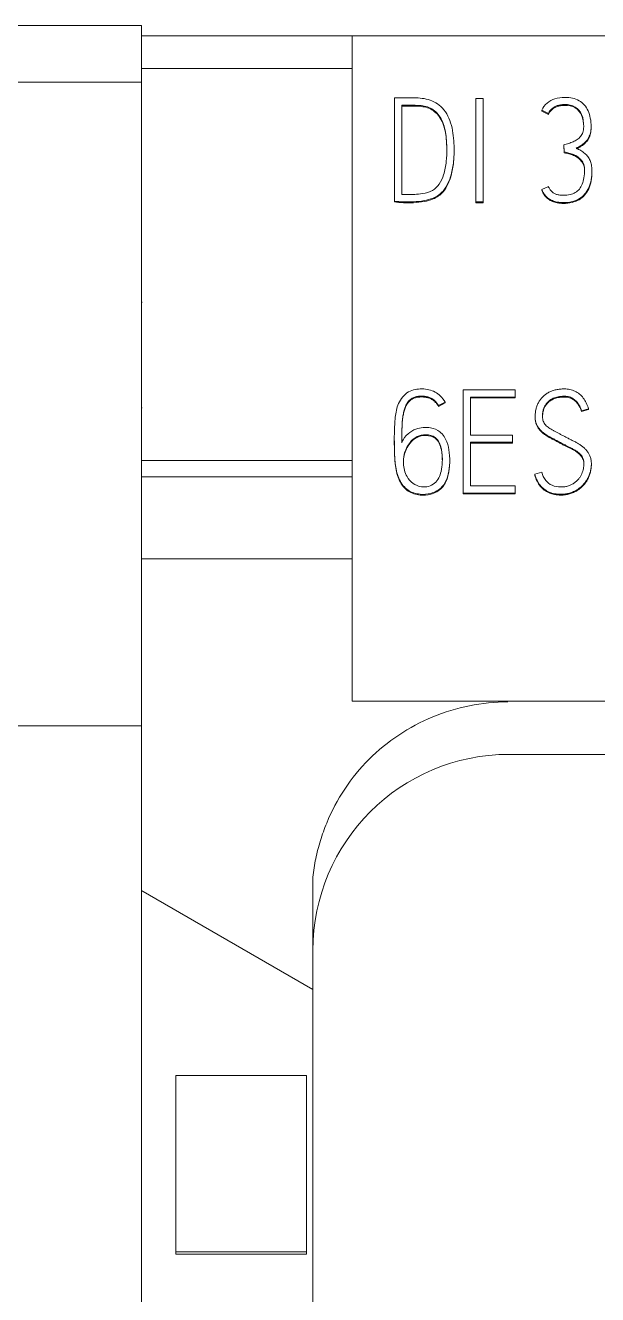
# Model space of a CAD drawing. Header units: millimetres. Extents: x 41350 to 54029, y 25852 to 34717.
# Drawn here: x 46912.42 to 46921.18, y 33548.63 to 33568.06 of the extents above; entities that cross this region are included whole.
import ezdxf

# ---------------------------------------------------------------- set-up
doc = ezdxf.new("R2010")
doc.units = ezdxf.units.MM
doc.set_wipeout_variables(frame=1)
doc.layers.add('! NO PLOT !', color=7, linetype='Continuous', true_color=0xff75dd, plot=False)
doc.layers.add('004-PI-DIN Šina', color=3, linetype='Continuous')
doc.layers.add('SI-ORMAR-Oprema', color=30, linetype='Continuous', lineweight=5)

# ---------------------------------------------------------------- blocks, each defined once
blk = doc.blocks.new('*U554')
at = {"layer": '004-PI-DIN Šina'}
for p, q in [((45.323, 69.85), (-241.3, 69.85)), ((45.323, 69.35), (-241.3, 69.35)), ((45.323, 57.85), (-241.3, 57.85)), ((45.323, 57.789), (-241.3, 57.789)), ((45.323, 52.625), (-241.3, 52.625))]:
    blk.add_line(p, q, dxfattribs=at)
blk = doc.blocks.new('6ES7521-1BL00-0AB0')
blk.add_wipeout([(-17.4, 69.029), (17.4, 69.029), (17.4, -77.971), (-17.4, -77.971)]).dxf.layer = 'SI-ORMAR-Oprema'
blk.add_wipeout([(-17.4, 69.029), (17.4, 69.029), (17.4, -77.971), (-17.4, -77.971)]).dxf.layer = 'SI-ORMAR-Oprema'
at = {"layer": 'SI-ORMAR-Oprema'}
for p, q in [((-17.4, 69.029), (-17.4, 68.529)), ((-12.4, 69.029), (-17.4, 69.029)), ((-12.4, 58.845), (-12.4, 69.029)), ((12.4, 69.029), (-12.4, 69.029)), ((-17.4, 62.529), (-17.4, 68.529)), ((-12.4, 68.529), (-17.4, 68.529)), ((-11.753, 68.079), (-11.753, 66.499)), ((-10.504, 68.071), (-10.504, 66.488)), ((-10.393, 68.071), (-10.504, 68.071)), ((-10.393, 66.488), (-10.393, 68.071)), ((-11.64, 67.967), (-11.64, 66.602)), ((-9.498, 67.89), (-9.498, 67.877)), ((-9.396, 67.839), (-9.498, 67.89)), ((-9.396, 67.827), (-9.498, 67.877)), ((-9.396, 67.839), (-9.396, 67.827)), ((-8.742, 67.629), (-8.742, 67.651)), ((-10.839, 67.262), (-10.839, 67.274)), ((-9.159, 67.362), (-9.159, 67.349)), ((-9.152, 67.252), (-9.159, 67.362)), ((-9.152, 67.239), (-9.159, 67.349)), ((-9.152, 67.252), (-9.152, 67.239)), ((-8.728, 66.943), (-8.728, 66.964)), ((-9.498, 66.677), (-9.396, 66.724)), ((-9.498, 66.677), (-9.498, 66.665)), ((-11.753, 66.499), (-11.753, 66.486)), ((-10.504, 66.488), (-10.393, 66.488)), ((-10.504, 66.488), (-10.504, 66.475)), ((-10.504, 66.475), (-10.393, 66.475)), ((-10.393, 66.488), (-10.393, 66.475)), ((-10.699, 63.611), (-10.699, 62.029)), ((-9.902, 63.611), (-10.699, 63.611)), ((-9.902, 63.499), (-9.902, 63.611)), ((-10.976, 63.422), (-11.079, 63.369)), ((-10.976, 63.409), (-11.079, 63.357)), ((-11.079, 63.369), (-11.079, 63.357)), ((-10.976, 63.422), (-10.976, 63.409)), ((-10.588, 62.918), (-10.588, 63.499)), ((-10.588, 63.499), (-9.902, 63.499)), ((-10.588, 63.487), (-9.902, 63.487)), ((-9.902, 63.499), (-9.902, 63.487)), ((-9.598, 63.201), (-9.598, 63.188)), ((-8.779, 63.321), (-8.888, 63.29)), ((-8.779, 63.308), (-8.888, 63.277)), ((-8.888, 63.29), (-8.888, 63.277)), ((-8.779, 63.321), (-8.779, 63.308)), ((-11.753, 62.827), (-11.753, 62.814)), ((-9.945, 62.918), (-10.588, 62.918)), ((-10.588, 62.139), (-10.588, 62.808)), ((-10.588, 62.808), (-9.945, 62.808)), ((-10.588, 62.795), (-9.945, 62.795)), ((-9.945, 62.808), (-9.945, 62.918)), ((-9.945, 62.808), (-9.945, 62.795)), ((-17.4, 62.529), (-12.4, 62.529)), ((-17.4, 62.529), (-17.4, 62.279)), ((-10.905, 62.524), (-10.905, 62.537)), ((-8.737, 62.463), (-8.737, 62.476)), ((-17.4, 62.279), (-17.4, 56.709)), ((-12.4, 62.279), (-17.4, 62.279)), ((-9.605, 62.317), (-9.496, 62.348)), ((-9.605, 62.317), (-9.605, 62.304)), ((-10.699, 62.029), (-10.699, 62.016)), ((-10.699, 62.029), (-9.902, 62.029)), ((-10.699, 62.016), (-9.902, 62.016)), ((-9.902, 62.139), (-10.588, 62.139)), ((-9.902, 62.029), (-9.902, 62.139)), ((-9.902, 62.029), (-9.902, 62.016)), ((-16.2, 56.276), (-16.2, 61.023)), ((-12.4, 61.023), (-16.2, 61.023)), ((12.4, 58.845), (-12.4, 58.845)), ((-6.1, 58.029), (-10, 58.029)), ((-17.4, 56.709), (-17.4, -56.709)), ((-16.95, 56.709), (-17.4, 56.709)), ((-16.95, 56.709), (-13, 54.429)), ((-13, 56.149), (-13, 54.429)), ((-13, 54.429), (-13, -54.387)), ((-16.632, 53.759), (-16.632, 53.753)), ((-16.499, 53.715), (-16.499, 53.709)), ((-15.748, 53.558), (-15.748, 53.565)), ((-15.892, 53.359), (-15.892, 53.221)), ((-16.655, 53.07), (-16.655, 53.064)), ((-15.1, 50.411), (-15.1, 53.115)), ((-13.1, 53.115), (-15.1, 53.115)), ((-13.1, 50.411), (-13.1, 53.115)), ((-15.892, 52.791), (-15.892, 52.647)), ((-15.892, 52.647), (-15.892, 52.641)), ((-15.892, 52.647), (-15.75, 52.647)), ((-15.75, 52.641), (-15.892, 52.641)), ((-15.75, 52.647), (-15.75, 52.641)), ((-16.715, 51.315), (-16.715, 51.309)), ((-15.691, 51.267), (-15.691, 51.273)), ((-15.1, 50.377), (-15.1, 50.411)), ((-13.1, 50.411), (-15.1, 50.411)), ((-13.1, 50.377), (-15.1, 50.377)), ((-13.1, 50.377), (-13.1, 50.411))]:
    blk.add_line(p, q, dxfattribs=at)
blk.add_arc((-10, 55.029), 3, 90, 180, dxfattribs=at)
for points, knots in [([(-11.753, 66.499), (-11.706, 66.493), (-11.608, 66.485), (-11.455, 66.486), (-11.304, 66.503), (-11.143, 66.54), (-11.008, 66.635), (-10.929, 66.771), (-10.874, 66.924), (-10.838, 67.13), (-10.836, 67.398), (-10.869, 67.693), (-11.012, 67.961), (-11.262, 68.08), (-11.51, 68.081), (-11.672, 68.084), (-11.753, 68.079)], [0, 0, 0, 0, 0.048928, 0.10152, 0.156673, 0.206259, 0.270351, 0.31956, 0.366981, 0.439378, 0.534587, 0.645045, 0.746603, 0.832762, 0.916147, 1, 1, 1, 1]), ([(-9.498, 67.89), (-9.479, 67.933), (-9.422, 68.006), (-9.293, 68.077), (-9.155, 68.093), (-9.028, 68.081), (-8.924, 68.042), (-8.841, 67.974), (-8.782, 67.881), (-8.748, 67.766), (-8.74, 67.666), (-8.743, 67.59), (-8.749, 67.547), (-8.761, 67.509), (-8.776, 67.475), (-8.793, 67.445), (-8.814, 67.419), (-8.837, 67.395), (-8.862, 67.374), (-8.888, 67.356), (-8.915, 67.34), (-8.941, 67.325), (-8.959, 67.316), (-8.968, 67.311)], [0, 0, 0, 0, 0.090044, 0.177969, 0.277991, 0.355408, 0.424426, 0.491004, 0.560177, 0.636379, 0.72419, 0.755913, 0.784262, 0.809647, 0.83316, 0.855708, 0.877614, 0.899011, 0.919895, 0.94045, 0.960699, 0.980541, 1, 1, 1, 1]), ([(-11.64, 66.602), (-11.574, 66.598), (-11.468, 66.598), (-11.309, 66.616), (-11.168, 66.647), (-11.055, 66.76), (-10.989, 66.916), (-10.952, 67.102), (-10.948, 67.323), (-10.961, 67.554), (-11.028, 67.782), (-11.19, 67.942), (-11.382, 67.969), (-11.528, 67.967), (-11.611, 67.967), (-11.64, 67.967)], [0, 0, 0, 0, 0.085013, 0.135874, 0.205821, 0.265138, 0.333279, 0.422662, 0.50952, 0.618636, 0.722487, 0.80996, 0.894466, 0.962458, 1, 1, 1, 1]), ([(-10.95, 67.257), (-10.95, 67.269), (-10.951, 67.365), (-10.961, 67.542), (-11.028, 67.769), (-11.19, 67.93), (-11.382, 67.956), (-11.528, 67.954), (-11.611, 67.955), (-11.64, 67.954)], [0, 0, 0, 0, 0.030851, 0.246457, 0.451657, 0.624495, 0.791473, 0.92582, 1, 1, 1, 1]), ([(-9.159, 67.362), (-9.147, 67.365), (-9.123, 67.372), (-9.087, 67.383), (-9.051, 67.395), (-9.016, 67.407), (-8.984, 67.423), (-8.953, 67.441), (-8.926, 67.463), (-8.902, 67.489), (-8.881, 67.518), (-8.866, 67.553), (-8.857, 67.593), (-8.852, 67.686), (-8.865, 67.818), (-8.977, 67.96), (-9.096, 67.98), (-9.166, 67.978), (-9.189, 67.976), (-9.212, 67.973), (-9.236, 67.968), (-9.259, 67.962), (-9.281, 67.953), (-9.303, 67.942), (-9.324, 67.928), (-9.345, 67.911), (-9.364, 67.891), (-9.382, 67.867), (-9.392, 67.849), (-9.396, 67.839)], [0, 0, 0, 0, 0.029364, 0.059027, 0.088993, 0.118548, 0.147162, 0.175106, 0.202604, 0.230099, 0.258166, 0.287672, 0.320058, 0.356367, 0.509421, 0.627625, 0.757774, 0.775505, 0.793677, 0.812339, 0.831209, 0.85007, 0.86906, 0.888397, 0.908411, 0.929359, 0.951405, 0.974839, 1, 1, 1, 1]), ([(-8.855, 67.64), (-8.855, 67.699), (-8.869, 67.81), (-8.977, 67.948), (-9.096, 67.967), (-9.166, 67.965), (-9.189, 67.963), (-9.212, 67.96), (-9.236, 67.956), (-9.259, 67.949), (-9.281, 67.94), (-9.303, 67.929), (-9.324, 67.915), (-9.345, 67.898), (-9.364, 67.878), (-9.382, 67.854), (-9.392, 67.836), (-9.396, 67.827)], [0, 0, 0, 0, 0.222922, 0.410158, 0.616314, 0.644399, 0.673184, 0.702745, 0.732635, 0.762511, 0.792591, 0.823221, 0.854923, 0.888104, 0.923025, 0.960145, 1, 1, 1, 1]), ([(-8.742, 67.626), (-8.742, 67.626), (-8.742, 67.609), (-8.743, 67.577), (-8.749, 67.534), (-8.761, 67.496), (-8.776, 67.463), (-8.793, 67.433), (-8.814, 67.406), (-8.837, 67.383), (-8.862, 67.362), (-8.888, 67.343), (-8.915, 67.327), (-8.941, 67.312), (-8.959, 67.303), (-8.968, 67.299)], [0, 0, 0, 0, 0.004463, 0.118969, 0.221294, 0.31292, 0.39779, 0.479177, 0.55825, 0.63548, 0.710862, 0.785053, 0.858141, 0.929761, 1, 1, 1, 1]), ([(-11.753, 66.486), (-11.706, 66.48), (-11.608, 66.472), (-11.455, 66.473), (-11.304, 66.49), (-11.143, 66.528), (-11.008, 66.622), (-10.929, 66.758), (-10.874, 66.912), (-10.844, 67.081), (-10.839, 67.206), (-10.839, 67.262)], [0, 0, 0, 0, 0.098443, 0.204258, 0.315227, 0.414995, 0.543949, 0.642959, 0.738369, 0.884032, 1, 1, 1, 1]), ([(-8.968, 67.311), (-8.956, 67.305), (-8.933, 67.292), (-8.899, 67.273), (-8.867, 67.252), (-8.838, 67.231), (-8.813, 67.207), (-8.791, 67.182), (-8.772, 67.154), (-8.757, 67.123), (-8.744, 67.09), (-8.735, 67.053), (-8.73, 67.014), (-8.727, 66.937), (-8.735, 66.831), (-8.771, 66.704), (-8.835, 66.602), (-8.924, 66.528), (-9.037, 66.485), (-9.137, 66.475), (-9.212, 66.478), (-9.258, 66.484), (-9.298, 66.494), (-9.334, 66.507), (-9.366, 66.522), (-9.394, 66.54), (-9.419, 66.56), (-9.441, 66.582), (-9.459, 66.605), (-9.474, 66.629), (-9.487, 66.653), (-9.495, 66.669), (-9.498, 66.677)], [0, 0, 0, 0, 0.025257, 0.04947, 0.072678, 0.09489, 0.116257, 0.13704, 0.157793, 0.179079, 0.201165, 0.224382, 0.249105, 0.275597, 0.367907, 0.447752, 0.519784, 0.588829, 0.660512, 0.741164, 0.772461, 0.800616, 0.825923, 0.849188, 0.871088, 0.891868, 0.911666, 0.930597, 0.948935, 0.96669, 0.983692, 1, 1, 1, 1]), ([(-9.396, 66.724), (-9.39, 66.709), (-9.375, 66.681), (-9.346, 66.646), (-9.311, 66.619), (-9.269, 66.601), (-9.219, 66.591), (-9.149, 66.588), (-9.067, 66.595), (-8.982, 66.626), (-8.916, 66.682), (-8.872, 66.762), (-8.848, 66.862), (-8.84, 66.951), (-8.843, 67.019), (-8.853, 67.059), (-8.869, 67.095), (-8.891, 67.126), (-8.916, 67.153), (-8.944, 67.176), (-8.976, 67.196), (-9.009, 67.213), (-9.045, 67.226), (-9.08, 67.236), (-9.116, 67.245), (-9.14, 67.25), (-9.152, 67.252)], [0, 0, 0, 0, 0.036915, 0.070606, 0.102584, 0.136025, 0.174009, 0.217714, 0.293477, 0.358868, 0.420065, 0.485571, 0.562465, 0.654475, 0.687582, 0.718308, 0.747613, 0.776093, 0.803947, 0.831767, 0.859738, 0.887815, 0.916282, 0.944737, 0.97262, 1, 1, 1, 1]), ([(-8.842, 66.95), (-8.842, 66.955), (-8.842, 66.974), (-8.843, 67.006), (-8.853, 67.046), (-8.869, 67.082), (-8.891, 67.113), (-8.916, 67.141), (-8.944, 67.164), (-8.976, 67.183), (-9.009, 67.2), (-9.045, 67.213), (-9.08, 67.224), (-9.116, 67.232), (-9.14, 67.237), (-9.152, 67.239)], [0, 0, 0, 0, 0.02887, 0.121921, 0.208278, 0.290642, 0.370687, 0.448975, 0.527165, 0.60578, 0.684693, 0.764704, 0.844679, 0.923045, 1, 1, 1, 1]), ([(-8.728, 66.951), (-8.728, 66.905), (-8.736, 66.815), (-8.771, 66.691), (-8.835, 66.589), (-8.924, 66.515), (-9.037, 66.472), (-9.137, 66.463), (-9.212, 66.465), (-9.258, 66.471), (-9.298, 66.481), (-9.334, 66.494), (-9.366, 66.509), (-9.394, 66.527), (-9.419, 66.547), (-9.441, 66.569), (-9.459, 66.593), (-9.474, 66.617), (-9.487, 66.641), (-9.495, 66.657), (-9.498, 66.665)], [0, 0, 0, 0, 0.121082, 0.232106, 0.332265, 0.428272, 0.527947, 0.640092, 0.683609, 0.722759, 0.757948, 0.790298, 0.82075, 0.849643, 0.877172, 0.903496, 0.928994, 0.953682, 0.977324, 1, 1, 1, 1]), ([(-11.64, 62.812), (-11.614, 62.861), (-11.553, 62.938), (-11.435, 63.015), (-11.312, 63.036), (-11.184, 63.035), (-11.036, 62.973), (-10.94, 62.822), (-10.905, 62.641), (-10.903, 62.46), (-10.929, 62.276), (-11.015, 62.106), (-11.183, 62.014), (-11.368, 62.004), (-11.556, 62.057), (-11.693, 62.234), (-11.744, 62.464), (-11.754, 62.711), (-11.754, 62.955), (-11.744, 63.187), (-11.705, 63.412), (-11.555, 63.6), (-11.331, 63.638), (-11.114, 63.592), (-11.017, 63.492), (-10.976, 63.422)], [0, 0, 0, 0, 0.03564, 0.067865, 0.092923, 0.119268, 0.154068, 0.197126, 0.234707, 0.279879, 0.320329, 0.360962, 0.405677, 0.442102, 0.485709, 0.532505, 0.586175, 0.644312, 0.701767, 0.753421, 0.803151, 0.856352, 0.904259, 0.950465, 1, 1, 1, 1]), ([(-9.496, 62.348), (-9.487, 62.303), (-9.448, 62.221), (-9.34, 62.136), (-9.23, 62.121), (-9.145, 62.126), (-9.089, 62.138), (-9.04, 62.158), (-8.998, 62.185), (-8.961, 62.214), (-8.93, 62.248), (-8.904, 62.284), (-8.884, 62.323), (-8.869, 62.363), (-8.859, 62.402), (-8.852, 62.44), (-8.85, 62.478), (-8.852, 62.517), (-8.862, 62.556), (-8.879, 62.59), (-8.902, 62.619), (-8.929, 62.646), (-8.961, 62.67), (-8.996, 62.693), (-9.034, 62.715), (-9.075, 62.735), (-9.119, 62.755), (-9.163, 62.777), (-9.209, 62.802), (-9.255, 62.827), (-9.302, 62.852), (-9.348, 62.876), (-9.394, 62.9), (-9.435, 62.926), (-9.474, 62.955), (-9.509, 62.985), (-9.539, 63.019), (-9.565, 63.056), (-9.585, 63.098), (-9.596, 63.146), (-9.6, 63.201), (-9.596, 63.259), (-9.586, 63.319), (-9.568, 63.374), (-9.543, 63.424), (-9.513, 63.47), (-9.477, 63.51), (-9.435, 63.545), (-9.388, 63.574), (-9.335, 63.596), (-9.277, 63.613), (-9.215, 63.623), (-9.144, 63.626), (-9.066, 63.619), (-8.987, 63.592), (-8.918, 63.547), (-8.858, 63.486), (-8.811, 63.409), (-8.789, 63.351), (-8.779, 63.321)], [0, 0, 0, 0, 0.042395, 0.079774, 0.121236, 0.140075, 0.157254, 0.173247, 0.188397, 0.202796, 0.216711, 0.230265, 0.243508, 0.256652, 0.269293, 0.280934, 0.291684, 0.304893, 0.316879, 0.328106, 0.339273, 0.350814, 0.362909, 0.375637, 0.388999, 0.403044, 0.417696, 0.432849, 0.448511, 0.464937, 0.481153, 0.497163, 0.51278, 0.527863, 0.542482, 0.556645, 0.570443, 0.584077, 0.597961, 0.612786, 0.629037, 0.64828, 0.666584, 0.684253, 0.701354, 0.717933, 0.734308, 0.750738, 0.767515, 0.784992, 0.803232, 0.822275, 0.842375, 0.868294, 0.892965, 0.917787, 0.943448, 0.970498, 1, 1, 1, 1]), ([(-11.079, 63.369), (-11.086, 63.385), (-11.104, 63.413), (-11.139, 63.45), (-11.18, 63.479), (-11.227, 63.5), (-11.278, 63.512), (-11.336, 63.516), (-11.396, 63.512), (-11.454, 63.497), (-11.503, 63.469), (-11.541, 63.431), (-11.572, 63.384), (-11.595, 63.328), (-11.613, 63.263), (-11.626, 63.189), (-11.633, 63.107), (-11.637, 63.016), (-11.639, 62.917), (-11.64, 62.848), (-11.64, 62.812)], [0, 0, 0, 0, 0.043481, 0.085549, 0.127923, 0.170971, 0.214845, 0.260884, 0.317917, 0.367656, 0.41257, 0.456833, 0.503792, 0.555243, 0.612421, 0.675966, 0.746378, 0.823872, 0.908402, 1, 1, 1, 1]), ([(-11.079, 63.357), (-11.086, 63.372), (-11.104, 63.4), (-11.139, 63.437), (-11.18, 63.466), (-11.227, 63.487), (-11.278, 63.499), (-11.336, 63.503), (-11.396, 63.499), (-11.454, 63.484), (-11.503, 63.457), (-11.541, 63.419), (-11.572, 63.372), (-11.595, 63.315), (-11.613, 63.25), (-11.626, 63.177), (-11.633, 63.094), (-11.637, 63.003), (-11.639, 62.904), (-11.64, 62.836), (-11.64, 62.8)], [0, 0, 0, 0, 0.043481, 0.085549, 0.127923, 0.170971, 0.214845, 0.260884, 0.317917, 0.367656, 0.41257, 0.456833, 0.503792, 0.555243, 0.612421, 0.675966, 0.746378, 0.823872, 0.908402, 1, 1, 1, 1]), ([(-8.888, 63.29), (-8.89, 63.297), (-8.895, 63.312), (-8.905, 63.335), (-8.916, 63.36), (-8.93, 63.385), (-8.946, 63.409), (-8.966, 63.433), (-8.988, 63.454), (-9.014, 63.473), (-9.042, 63.49), (-9.075, 63.503), (-9.111, 63.511), (-9.146, 63.513), (-9.179, 63.512), (-9.211, 63.508), (-9.246, 63.504), (-9.284, 63.496), (-9.321, 63.482), (-9.357, 63.462), (-9.392, 63.437), (-9.422, 63.404), (-9.45, 63.366), (-9.471, 63.318), (-9.483, 63.261), (-9.486, 63.207), (-9.484, 63.162), (-9.475, 63.129), (-9.459, 63.099), (-9.439, 63.073), (-9.415, 63.048), (-9.386, 63.026), (-9.354, 63.005), (-9.319, 62.985), (-9.28, 62.965), (-9.24, 62.945), (-9.198, 62.923), (-9.153, 62.9), (-9.106, 62.874), (-9.057, 62.849), (-9.007, 62.825), (-8.959, 62.8), (-8.914, 62.772), (-8.873, 62.743), (-8.835, 62.71), (-8.802, 62.673), (-8.774, 62.632), (-8.752, 62.586), (-8.74, 62.533), (-8.736, 62.476), (-8.74, 62.418), (-8.751, 62.361), (-8.768, 62.306), (-8.793, 62.252), (-8.824, 62.202), (-8.861, 62.157), (-8.904, 62.116), (-8.954, 62.08), (-9.009, 62.05), (-9.07, 62.027), (-9.136, 62.014), (-9.214, 62.009), (-9.299, 62.016), (-9.386, 62.042), (-9.461, 62.087), (-9.524, 62.148), (-9.573, 62.226), (-9.596, 62.286), (-9.605, 62.317)], [0, 0, 0, 0, 0.006902, 0.014527, 0.0229, 0.03171, 0.040697, 0.049939, 0.059406, 0.069126, 0.079243, 0.089792, 0.100957, 0.11302, 0.121351, 0.131067, 0.142193, 0.154038, 0.166072, 0.178522, 0.191399, 0.204849, 0.219214, 0.234859, 0.25249, 0.272668, 0.283841, 0.294211, 0.304173, 0.314215, 0.324636, 0.335605, 0.347264, 0.35967, 0.372854, 0.386723, 0.401163, 0.416176, 0.433071, 0.449927, 0.466747, 0.483271, 0.499286, 0.514866, 0.530063, 0.545048, 0.560066, 0.575472, 0.591898, 0.609868, 0.627376, 0.645005, 0.66302, 0.681094, 0.698922, 0.71679, 0.734853, 0.753306, 0.772468, 0.792214, 0.812556, 0.833938, 0.86301, 0.889874, 0.915888, 0.942166, 0.969784, 1, 1, 1, 1]), ([(-8.888, 63.277), (-8.89, 63.285), (-8.895, 63.3), (-8.905, 63.323), (-8.916, 63.347), (-8.93, 63.372), (-8.946, 63.397), (-8.966, 63.42), (-8.988, 63.442), (-9.014, 63.461), (-9.042, 63.478), (-9.075, 63.491), (-9.111, 63.498), (-9.146, 63.5), (-9.179, 63.499), (-9.211, 63.496), (-9.246, 63.491), (-9.284, 63.483), (-9.321, 63.469), (-9.357, 63.45), (-9.392, 63.424), (-9.422, 63.392), (-9.45, 63.353), (-9.471, 63.305), (-9.482, 63.251), (-9.485, 63.212), (-9.485, 63.193)], [0, 0, 0, 0, 0.025535, 0.053746, 0.084726, 0.117324, 0.150572, 0.184768, 0.219795, 0.255756, 0.293187, 0.332218, 0.373527, 0.418158, 0.448979, 0.484928, 0.526094, 0.569916, 0.614442, 0.660505, 0.708148, 0.757909, 0.811058, 0.868941, 0.934177, 1, 1, 1, 1]), ([(-8.851, 62.465), (-8.851, 62.478), (-8.853, 62.505), (-8.862, 62.543), (-8.879, 62.577), (-8.902, 62.606), (-8.929, 62.633), (-8.961, 62.658), (-8.996, 62.68), (-9.034, 62.702), (-9.075, 62.722), (-9.119, 62.742), (-9.163, 62.765), (-9.209, 62.789), (-9.255, 62.815), (-9.302, 62.84), (-9.348, 62.863), (-9.394, 62.887), (-9.435, 62.914), (-9.474, 62.942), (-9.509, 62.973), (-9.539, 63.007), (-9.565, 63.044), (-9.585, 63.086), (-9.596, 63.133), (-9.598, 63.17), (-9.598, 63.191), (-9.598, 63.194)], [0, 0, 0, 0, 0.037363, 0.072654, 0.105707, 0.138586, 0.172568, 0.20818, 0.245654, 0.284995, 0.326348, 0.369486, 0.414101, 0.460216, 0.508578, 0.556324, 0.603462, 0.649443, 0.693851, 0.736893, 0.778592, 0.819218, 0.85936, 0.900239, 0.943889, 0.991738, 1, 1, 1, 1]), ([(-10.905, 62.526), (-10.905, 62.497), (-10.908, 62.41), (-10.929, 62.264), (-11.015, 62.093), (-11.183, 62.001), (-11.368, 61.991), (-11.556, 62.045), (-11.693, 62.222), (-11.744, 62.451), (-11.752, 62.652), (-11.753, 62.776), (-11.753, 62.814)], [0, 0, 0, 0, 0.047379, 0.146039, 0.245143, 0.354204, 0.443047, 0.549405, 0.663541, 0.794443, 0.936242, 1, 1, 1, 1]), ([(-11.269, 62.922), (-11.318, 62.924), (-11.411, 62.907), (-11.537, 62.795), (-11.607, 62.644), (-11.622, 62.459), (-11.582, 62.298), (-11.474, 62.169), (-11.318, 62.104), (-11.117, 62.155), (-11.033, 62.339), (-11.015, 62.521), (-11.021, 62.704), (-11.091, 62.889), (-11.22, 62.921), (-11.269, 62.922)], [0, 0, 0, 0, 0.0625, 0.125, 0.21875, 0.28125, 0.375, 0.4375, 0.5, 0.59375, 0.6875, 0.75, 0.84375, 0.9375, 1, 1, 1, 1]), ([(-11.269, 62.91), (-11.318, 62.912), (-11.411, 62.894), (-11.537, 62.782), (-11.603, 62.641), (-11.614, 62.535), (-11.614, 62.498)], [0, 0, 0, 0, 0.232842, 0.465685, 0.814948, 1, 1, 1, 1]), ([(-11.019, 62.537), (-11.019, 62.588), (-11.028, 62.708), (-11.091, 62.877), (-11.22, 62.908), (-11.269, 62.91)], [0, 0, 0, 0, 0.310868, 0.724347, 1, 1, 1, 1]), ([(-8.737, 62.465), (-8.737, 62.464), (-8.737, 62.444), (-8.74, 62.406), (-8.751, 62.349), (-8.768, 62.293), (-8.793, 62.239), (-8.824, 62.19), (-8.861, 62.144), (-8.904, 62.103), (-8.954, 62.068), (-9.009, 62.038), (-9.07, 62.015), (-9.136, 62.001), (-9.214, 61.997), (-9.299, 62.004), (-9.386, 62.03), (-9.461, 62.074), (-9.524, 62.136), (-9.573, 62.214), (-9.596, 62.273), (-9.605, 62.304)], [0, 0, 0, 0, 0.001261, 0.046083, 0.091213, 0.137331, 0.183601, 0.229241, 0.274983, 0.321224, 0.368462, 0.417518, 0.468068, 0.520144, 0.574882, 0.649305, 0.718077, 0.784672, 0.851944, 0.922648, 1, 1, 1, 1]), ([(-10.017, 58.833), (-10.411, 58.833), (-11.195, 58.672), (-12.198, 58.011), (-12.691, 57.261), (-12.857, 56.8), (-12.885, 56.709)], [0, 0, 0, 0, 0.308367, 0.616734, 0.925101, 1, 1, 1, 1]), ([(-15.75, 52.647), (-15.75, 52.74), (-15.75, 52.833), (-15.75, 52.972), (-15.75, 53.018), (-15.75, 53.111), (-15.75, 53.158), (-15.75, 53.227), (-15.75, 53.25), (-15.751, 53.297), (-15.751, 53.343), (-15.751, 53.39), (-15.751, 53.436), (-15.75, 53.459), (-15.749, 53.529), (-15.747, 53.575), (-15.751, 53.644), (-15.753, 53.668), (-15.761, 53.714), (-15.766, 53.736), (-15.78, 53.78), (-15.789, 53.802), (-15.804, 53.833), (-15.81, 53.843), (-15.822, 53.863), (-15.829, 53.873), (-15.849, 53.9), (-15.865, 53.918), (-15.89, 53.942), (-15.899, 53.95), (-15.917, 53.964), (-15.927, 53.971), (-15.956, 53.99), (-15.976, 54.002), (-16.008, 54.016), (-16.019, 54.021), (-16.041, 54.029), (-16.052, 54.032), (-16.085, 54.042), (-16.108, 54.047), (-16.143, 54.051), (-16.155, 54.053), (-16.178, 54.054), (-16.19, 54.055), (-16.224, 54.054), (-16.248, 54.053), (-16.282, 54.048), (-16.294, 54.046), (-16.317, 54.041), (-16.328, 54.038), (-16.384, 54.021), (-16.426, 54.002), (-16.485, 53.963), (-16.503, 53.949), (-16.537, 53.917), (-16.553, 53.901), (-16.574, 53.873), (-16.581, 53.863), (-16.594, 53.844), (-16.611, 53.813), (-16.625, 53.781), (-16.632, 53.759)], [0, 0, 0, 0, 0.125, 0.125, 0.1875, 0.1875, 0.25, 0.25, 0.28125, 0.28125, 0.3125, 0.34375, 0.34375, 0.375, 0.375, 0.4375, 0.4375, 0.46875, 0.46875, 0.5, 0.5, 0.53125, 0.53125, 0.546875, 0.546875, 0.5625, 0.5625, 0.59375, 0.59375, 0.609375, 0.609375, 0.625, 0.625, 0.65625, 0.65625, 0.671875, 0.671875, 0.6875, 0.6875, 0.71875, 0.71875, 0.734375, 0.734375, 0.75, 0.75, 0.78125, 0.78125, 0.796875, 0.796875, 0.8125, 0.8125, 0.875, 0.875, 0.90625, 0.90625, 0.9375, 0.9375, 0.953125, 0.953125, 0.96875, 1, 1, 1, 1]), ([(-16.499, 53.715), (-16.493, 53.735), (-16.484, 53.753), (-16.469, 53.779), (-16.463, 53.788), (-16.45, 53.804), (-16.444, 53.812), (-16.422, 53.834), (-16.406, 53.846), (-16.371, 53.869), (-16.353, 53.878), (-16.316, 53.893), (-16.296, 53.9), (-16.256, 53.909), (-16.236, 53.912), (-16.205, 53.913), (-16.195, 53.913), (-16.174, 53.913), (-16.164, 53.912), (-16.133, 53.908), (-16.113, 53.904), (-16.084, 53.896), (-16.075, 53.892), (-16.056, 53.885), (-16.046, 53.88), (-16.019, 53.866), (-16.002, 53.854), (-15.979, 53.834), (-15.972, 53.827), (-15.958, 53.812), (-15.945, 53.796), (-15.934, 53.779), (-15.924, 53.761), (-15.92, 53.752), (-15.908, 53.723), (-15.902, 53.704), (-15.897, 53.673), (-15.895, 53.663), (-15.893, 53.643), (-15.893, 53.633), (-15.892, 53.602), (-15.892, 53.582), (-15.892, 53.541), (-15.892, 53.52), (-15.892, 53.5)], [0, 0, 0, 0, 0.0625, 0.0625, 0.09375, 0.09375, 0.125, 0.125, 0.1875, 0.1875, 0.25, 0.25, 0.3125, 0.3125, 0.375, 0.375, 0.40625, 0.40625, 0.4375, 0.4375, 0.5, 0.5, 0.53125, 0.53125, 0.5625, 0.5625, 0.625, 0.625, 0.65625, 0.65625, 0.6875, 0.71875, 0.71875, 0.75, 0.75, 0.8125, 0.8125, 0.84375, 0.84375, 0.875, 0.875, 0.9375, 0.9375, 1, 1, 1, 1]), ([(-15.892, 53.587), (-15.892, 53.596), (-15.892, 53.606), (-15.892, 53.626), (-15.893, 53.636), (-15.895, 53.657), (-15.897, 53.667), (-15.902, 53.697), (-15.908, 53.716), (-15.919, 53.745), (-15.924, 53.754), (-15.934, 53.772), (-15.945, 53.789), (-15.958, 53.805), (-15.971, 53.82), (-15.979, 53.827), (-16.002, 53.848), (-16.018, 53.859), (-16.045, 53.874), (-16.055, 53.878), (-16.074, 53.886), (-16.093, 53.893), (-16.113, 53.898), (-16.133, 53.902), (-16.143, 53.903), (-16.174, 53.907), (-16.195, 53.908), (-16.225, 53.906), (-16.235, 53.905), (-16.256, 53.902), (-16.266, 53.9), (-16.296, 53.894), (-16.315, 53.887), (-16.344, 53.876), (-16.353, 53.871), (-16.371, 53.862), (-16.38, 53.857), (-16.406, 53.84), (-16.422, 53.827), (-16.444, 53.806), (-16.451, 53.798), (-16.463, 53.782), (-16.474, 53.765), (-16.484, 53.747), (-16.492, 53.728), (-16.496, 53.719), (-16.499, 53.709)], [0, 0, 0, 0, 0.033132, 0.033132, 0.067663, 0.067663, 0.102194, 0.102194, 0.171256, 0.171256, 0.205787, 0.205787, 0.240318, 0.274849, 0.274849, 0.30938, 0.30938, 0.378442, 0.378442, 0.412973, 0.412973, 0.447504, 0.482035, 0.482035, 0.516566, 0.516566, 0.585628, 0.585628, 0.620159, 0.620159, 0.65469, 0.65469, 0.723752, 0.723752, 0.758283, 0.758283, 0.792814, 0.792814, 0.861876, 0.861876, 0.896407, 0.896407, 0.930938, 0.965469, 0.965469, 1, 1, 1, 1]), ([(-15.892, 53.5), (-15.936, 53.501), (-15.98, 53.501), (-16.046, 53.5), (-16.068, 53.5), (-16.112, 53.499), (-16.156, 53.498), (-16.2, 53.496), (-16.244, 53.493), (-16.266, 53.491), (-16.31, 53.485), (-16.332, 53.481), (-16.364, 53.474), (-16.374, 53.471), (-16.396, 53.465), (-16.406, 53.461), (-16.437, 53.45), (-16.457, 53.44), (-16.494, 53.419), (-16.512, 53.406), (-16.546, 53.377), (-16.561, 53.361), (-16.588, 53.327), (-16.599, 53.309), (-16.619, 53.269), (-16.627, 53.249), (-16.64, 53.207), (-16.645, 53.186), (-16.65, 53.153), (-16.651, 53.142), (-16.653, 53.121), (-16.656, 53.088), (-16.656, 53.056), (-16.653, 53.012), (-16.651, 52.991), (-16.647, 52.958), (-16.645, 52.947), (-16.641, 52.926), (-16.639, 52.915), (-16.631, 52.883), (-16.624, 52.863), (-16.611, 52.833), (-16.606, 52.823), (-16.596, 52.803), (-16.59, 52.794), (-16.572, 52.767), (-16.559, 52.75), (-16.536, 52.726), (-16.528, 52.719), (-16.511, 52.705), (-16.502, 52.698), (-16.474, 52.68), (-16.455, 52.67), (-16.424, 52.658), (-16.414, 52.654), (-16.392, 52.648), (-16.382, 52.645), (-16.35, 52.638), (-16.328, 52.635), (-16.284, 52.632), (-16.262, 52.633), (-16.218, 52.635), (-16.196, 52.638), (-16.153, 52.645), (-16.131, 52.649), (-16.099, 52.656), (-16.088, 52.659), (-16.067, 52.665), (-16.057, 52.668), (-16.026, 52.68), (-16.006, 52.689), (-15.978, 52.707), (-15.969, 52.713), (-15.952, 52.727), (-15.944, 52.734), (-15.92, 52.757), (-15.905, 52.773), (-15.892, 52.791)], [0, 0, 0, 0, 0.0625, 0.0625, 0.09375, 0.09375, 0.125, 0.15625, 0.15625, 0.1875, 0.1875, 0.21875, 0.21875, 0.234375, 0.234375, 0.25, 0.25, 0.28125, 0.28125, 0.3125, 0.3125, 0.34375, 0.34375, 0.375, 0.375, 0.40625, 0.40625, 0.4375, 0.4375, 0.453125, 0.453125, 0.46875, 0.5, 0.5, 0.53125, 0.53125, 0.546875, 0.546875, 0.5625, 0.5625, 0.59375, 0.59375, 0.609375, 0.609375, 0.625, 0.625, 0.65625, 0.65625, 0.671875, 0.671875, 0.6875, 0.6875, 0.71875, 0.71875, 0.734375, 0.734375, 0.75, 0.75, 0.78125, 0.78125, 0.8125, 0.8125, 0.84375, 0.84375, 0.875, 0.875, 0.890625, 0.890625, 0.90625, 0.90625, 0.9375, 0.9375, 0.953125, 0.953125, 0.96875, 0.96875, 1, 1, 1, 1]), ([(-15.892, 53.221), (-15.891, 53.182), (-15.894, 53.143), (-15.904, 53.095), (-15.907, 53.086), (-15.912, 53.067), (-15.915, 53.057), (-15.924, 53.029), (-15.932, 53.011), (-15.949, 52.977), (-15.959, 52.96), (-15.975, 52.935), (-15.981, 52.927), (-15.993, 52.912), (-15.999, 52.904), (-16.019, 52.882), (-16.033, 52.869), (-16.064, 52.845), (-16.08, 52.834), (-16.106, 52.819), (-16.115, 52.815), (-16.133, 52.806), (-16.142, 52.803), (-16.169, 52.792), (-16.188, 52.786), (-16.227, 52.777), (-16.246, 52.774), (-16.276, 52.771), (-16.286, 52.771), (-16.305, 52.772), (-16.315, 52.773), (-16.345, 52.778), (-16.364, 52.784), (-16.391, 52.796), (-16.399, 52.801), (-16.416, 52.812), (-16.423, 52.818), (-16.438, 52.831), (-16.445, 52.839), (-16.457, 52.854), (-16.463, 52.862), (-16.473, 52.879), (-16.478, 52.888), (-16.486, 52.906), (-16.49, 52.915), (-16.499, 52.942), (-16.504, 52.962), (-16.509, 52.991), (-16.51, 53), (-16.512, 53.02), (-16.516, 53.069), (-16.514, 53.117), (-16.504, 53.166), (-16.501, 53.175), (-16.495, 53.194), (-16.492, 53.203), (-16.48, 53.231), (-16.471, 53.248), (-16.453, 53.272), (-16.446, 53.279), (-16.432, 53.293), (-16.424, 53.299), (-16.408, 53.311), (-16.4, 53.316), (-16.382, 53.326), (-16.373, 53.33), (-16.346, 53.341), (-16.327, 53.347), (-16.288, 53.355), (-16.268, 53.358), (-16.229, 53.362), (-16.209, 53.362), (-16.169, 53.364), (-16.149, 53.364), (-16.09, 53.365), (-16.05, 53.365), (-15.971, 53.364), (-15.931, 53.362), (-15.892, 53.359)], [0, 0, 0, 0, 0.0625, 0.0625, 0.078125, 0.078125, 0.09375, 0.09375, 0.125, 0.125, 0.15625, 0.15625, 0.171875, 0.171875, 0.1875, 0.1875, 0.21875, 0.21875, 0.25, 0.25, 0.265625, 0.265625, 0.28125, 0.28125, 0.3125, 0.3125, 0.34375, 0.34375, 0.359375, 0.359375, 0.375, 0.375, 0.40625, 0.40625, 0.421875, 0.421875, 0.4375, 0.4375, 0.453125, 0.453125, 0.46875, 0.46875, 0.484375, 0.484375, 0.5, 0.5, 0.53125, 0.53125, 0.546875, 0.546875, 0.5625, 0.625, 0.625, 0.640625, 0.640625, 0.65625, 0.65625, 0.6875, 0.6875, 0.703125, 0.703125, 0.71875, 0.71875, 0.734375, 0.734375, 0.75, 0.75, 0.78125, 0.78125, 0.8125, 0.8125, 0.84375, 0.84375, 0.875, 0.875, 0.9375, 0.9375, 1, 1, 1, 1]), ([(-15.892, 53.353), (-15.931, 53.356), (-15.969, 53.358), (-16.046, 53.359), (-16.085, 53.359), (-16.143, 53.358), (-16.162, 53.357), (-16.2, 53.357), (-16.22, 53.356), (-16.258, 53.353), (-16.277, 53.351), (-16.306, 53.345), (-16.316, 53.343), (-16.335, 53.338), (-16.344, 53.335), (-16.372, 53.325), (-16.39, 53.316), (-16.415, 53.3), (-16.423, 53.294), (-16.438, 53.281), (-16.445, 53.274), (-16.458, 53.259), (-16.464, 53.251), (-16.475, 53.234), (-16.479, 53.225), (-16.488, 53.207), (-16.491, 53.198), (-16.498, 53.18), (-16.501, 53.17), (-16.511, 53.129), (-16.515, 53.096), (-16.515, 53.064)], [0, 0, 0, 0, 0.14645, 0.14645, 0.292901, 0.292901, 0.366126, 0.366126, 0.439351, 0.439351, 0.512576, 0.512576, 0.549189, 0.549189, 0.585802, 0.585802, 0.659027, 0.659027, 0.695639, 0.695639, 0.732252, 0.732252, 0.768865, 0.768865, 0.805477, 0.805477, 0.84209, 0.84209, 0.878702, 0.878702, 1, 1, 1, 1]), ([(-15.892, 52.785), (-15.905, 52.767), (-15.92, 52.751), (-15.943, 52.728), (-15.951, 52.721), (-15.969, 52.707), (-15.978, 52.701), (-16.005, 52.683), (-16.025, 52.674), (-16.066, 52.659), (-16.087, 52.653), (-16.13, 52.643), (-16.151, 52.639), (-16.194, 52.632), (-16.227, 52.628), (-16.26, 52.627), (-16.272, 52.627)], [0, 0, 0, 0, 0.15321, 0.15321, 0.229815, 0.229815, 0.306419, 0.306419, 0.459629, 0.459629, 0.612839, 0.612839, 0.766049, 0.766049, 0.919258, 1, 1, 1, 1]), ([(-16.374, 52.283), (-16.348, 52.293), (-16.322, 52.3), (-16.269, 52.309), (-16.243, 52.312), (-16.188, 52.313), (-16.161, 52.311), (-16.108, 52.304), (-16.082, 52.298), (-16.029, 52.283), (-16.004, 52.273), (-15.968, 52.256), (-15.956, 52.25), (-15.933, 52.236), (-15.921, 52.228), (-15.889, 52.204), (-15.87, 52.185), (-15.843, 52.155), (-15.835, 52.144), (-15.819, 52.123), (-15.812, 52.111), (-15.791, 52.077), (-15.779, 52.053), (-15.758, 52.004), (-15.749, 51.979), (-15.737, 51.94), (-15.733, 51.927), (-15.727, 51.902), (-15.718, 51.863), (-15.703, 51.771), (-15.698, 51.692), (-15.693, 51.587), (-15.692, 51.534), (-15.691, 51.429), (-15.691, 51.376), (-15.691, 51.27), (-15.691, 51.164), (-15.692, 51.059), (-15.696, 50.953), (-15.698, 50.9), (-15.709, 50.795), (-15.718, 50.743), (-15.735, 50.678), (-15.739, 50.665), (-15.747, 50.64), (-15.751, 50.627), (-15.765, 50.589), (-15.776, 50.564), (-15.795, 50.529), (-15.801, 50.517), (-15.815, 50.494), (-15.823, 50.482), (-15.846, 50.45), (-15.863, 50.429), (-15.892, 50.402), (-15.903, 50.393), (-15.924, 50.376), (-15.936, 50.369), (-15.97, 50.347), (-15.994, 50.336), (-16.032, 50.322), (-16.045, 50.317), (-16.072, 50.31), (-16.085, 50.307), (-16.125, 50.299), (-16.151, 50.296), (-16.205, 50.294), (-16.233, 50.295), (-16.287, 50.301), (-16.313, 50.306), (-16.352, 50.317), (-16.365, 50.321), (-16.391, 50.33), (-16.403, 50.335), (-16.44, 50.353), (-16.463, 50.366), (-16.496, 50.39), (-16.507, 50.399), (-16.527, 50.417), (-16.537, 50.427), (-16.564, 50.457), (-16.58, 50.478), (-16.602, 50.512), (-16.609, 50.524), (-16.622, 50.548), (-16.628, 50.56), (-16.644, 50.597), (-16.654, 50.622), (-16.666, 50.66), (-16.669, 50.673), (-16.676, 50.699), (-16.679, 50.712), (-16.687, 50.752), (-16.691, 50.778), (-16.709, 50.911), (-16.712, 51.017), (-16.714, 51.177), (-16.715, 51.231), (-16.715, 51.337), (-16.715, 51.391), (-16.713, 51.497), (-16.712, 51.551), (-16.707, 51.657), (-16.704, 51.71), (-16.693, 51.816), (-16.686, 51.869), (-16.667, 51.947), (-16.66, 51.973), (-16.646, 52.011), (-16.641, 52.024), (-16.63, 52.049), (-16.624, 52.061), (-16.604, 52.097), (-16.589, 52.119), (-16.563, 52.151), (-16.554, 52.162), (-16.535, 52.181), (-16.525, 52.191), (-16.494, 52.217), (-16.472, 52.233), (-16.436, 52.255), (-16.424, 52.261), (-16.406, 52.27), (-16.396, 52.274), (-16.387, 52.278), (-16.38, 52.281), (-16.377, 52.282), (-16.374, 52.283)], [0, 0, 0, 0, 0.015625, 0.015625, 0.03125, 0.03125, 0.046875, 0.046875, 0.0625, 0.0625, 0.078125, 0.078125, 0.085937, 0.085937, 0.09375, 0.09375, 0.109375, 0.109375, 0.117187, 0.117187, 0.125, 0.125, 0.140625, 0.140625, 0.15625, 0.15625, 0.164062, 0.164062, 0.171875, 0.1875, 0.21875, 0.21875, 0.25, 0.25, 0.28125, 0.28125, 0.3125, 0.34375, 0.34375, 0.375, 0.375, 0.40625, 0.40625, 0.414062, 0.414062, 0.421875, 0.421875, 0.4375, 0.4375, 0.445312, 0.445312, 0.453125, 0.453125, 0.46875, 0.46875, 0.476562, 0.476562, 0.484375, 0.484375, 0.5, 0.5, 0.507812, 0.507812, 0.515625, 0.515625, 0.53125, 0.53125, 0.546875, 0.546875, 0.5625, 0.5625, 0.570312, 0.570312, 0.578125, 0.578125, 0.59375, 0.59375, 0.601562, 0.601562, 0.609375, 0.609375, 0.625, 0.625, 0.632812, 0.632812, 0.640625, 0.640625, 0.65625, 0.65625, 0.664062, 0.664062, 0.671875, 0.671875, 0.6875, 0.6875, 0.75, 0.75, 0.78125, 0.78125, 0.8125, 0.8125, 0.84375, 0.84375, 0.875, 0.875, 0.90625, 0.90625, 0.921875, 0.921875, 0.929687, 0.929687, 0.9375, 0.9375, 0.953125, 0.953125, 0.960937, 0.960937, 0.96875, 0.96875, 0.984375, 0.984375, 0.992187, 0.992187, 0.996094, 0.998047, 0.998047, 1, 1, 1, 1]), ([(-16.031, 52.131), (-16.011, 52.12), (-15.993, 52.107), (-15.961, 52.075), (-15.947, 52.058), (-15.922, 52.021), (-15.911, 52.001), (-15.892, 51.961), (-15.883, 51.94), (-15.862, 51.877), (-15.853, 51.834), (-15.845, 51.768), (-15.843, 51.745), (-15.839, 51.701), (-15.838, 51.679), (-15.833, 51.568), (-15.83, 51.479), (-15.829, 51.3), (-15.83, 51.211), (-15.831, 51.078), (-15.832, 51.011), (-15.836, 50.944), (-15.839, 50.9), (-15.842, 50.878), (-15.85, 50.811), (-15.858, 50.768), (-15.875, 50.703), (-15.881, 50.682), (-15.896, 50.64), (-15.905, 50.619), (-15.92, 50.589), (-15.926, 50.58), (-15.938, 50.561), (-15.944, 50.552), (-15.965, 50.525), (-15.981, 50.51), (-16.008, 50.49), (-16.018, 50.483), (-16.037, 50.472), (-16.047, 50.468), (-16.068, 50.459), (-16.079, 50.455), (-16.1, 50.449), (-16.111, 50.446), (-16.144, 50.439), (-16.166, 50.437), (-16.2, 50.436), (-16.211, 50.436), (-16.234, 50.437), (-16.245, 50.438), (-16.278, 50.442), (-16.3, 50.447), (-16.332, 50.457), (-16.343, 50.461), (-16.363, 50.47), (-16.383, 50.48), (-16.402, 50.493), (-16.42, 50.507), (-16.428, 50.514), (-16.443, 50.53), (-16.451, 50.539), (-16.464, 50.557), (-16.47, 50.566), (-16.487, 50.595), (-16.497, 50.615), (-16.514, 50.656), (-16.521, 50.678), (-16.533, 50.721), (-16.538, 50.742), (-16.547, 50.785), (-16.558, 50.851), (-16.564, 50.916), (-16.572, 51.047), (-16.573, 51.135), (-16.573, 51.267), (-16.573, 51.311), (-16.572, 51.399), (-16.572, 51.443), (-16.571, 51.53), (-16.57, 51.574), (-16.566, 51.662), (-16.563, 51.706), (-16.555, 51.793), (-16.549, 51.837), (-16.536, 51.891), (-16.533, 51.901), (-16.527, 51.922), (-16.523, 51.933), (-16.512, 51.963), (-16.503, 51.983), (-16.481, 52.022), (-16.469, 52.04), (-16.441, 52.074), (-16.426, 52.09), (-16.4, 52.111), (-16.391, 52.118), (-16.373, 52.13), (-16.363, 52.136), (-16.343, 52.145), (-16.333, 52.149), (-16.312, 52.156), (-16.301, 52.159), (-16.269, 52.166), (-16.247, 52.168), (-16.213, 52.169), (-16.202, 52.169), (-16.18, 52.168), (-16.169, 52.167), (-16.136, 52.164), (-16.114, 52.161), (-16.082, 52.152), (-16.071, 52.149), (-16.056, 52.143), (-16.048, 52.14), (-16.041, 52.136), (-16.036, 52.134), (-16.033, 52.132), (-16.031, 52.131)], [0, 0, 0, 0, 0.015625, 0.015625, 0.03125, 0.03125, 0.046875, 0.046875, 0.0625, 0.0625, 0.09375, 0.09375, 0.109375, 0.109375, 0.125, 0.125, 0.1875, 0.1875, 0.25, 0.25, 0.28125, 0.296875, 0.296875, 0.3125, 0.3125, 0.34375, 0.34375, 0.359375, 0.359375, 0.375, 0.375, 0.382813, 0.382813, 0.390625, 0.390625, 0.40625, 0.40625, 0.414063, 0.414063, 0.421875, 0.421875, 0.429688, 0.429688, 0.4375, 0.4375, 0.453125, 0.453125, 0.460938, 0.460938, 0.46875, 0.46875, 0.484375, 0.484375, 0.492188, 0.492188, 0.5, 0.507813, 0.507813, 0.515625, 0.515625, 0.523438, 0.523438, 0.53125, 0.53125, 0.546875, 0.546875, 0.5625, 0.5625, 0.578125, 0.578125, 0.59375, 0.625, 0.625, 0.6875, 0.6875, 0.71875, 0.71875, 0.75, 0.75, 0.78125, 0.78125, 0.8125, 0.8125, 0.84375, 0.84375, 0.851563, 0.851563, 0.859375, 0.859375, 0.875, 0.875, 0.890625, 0.890625, 0.90625, 0.90625, 0.914063, 0.914063, 0.921875, 0.921875, 0.929688, 0.929688, 0.9375, 0.9375, 0.953125, 0.953125, 0.960938, 0.960938, 0.96875, 0.96875, 0.984375, 0.984375, 0.992188, 0.992188, 0.996094, 0.998047, 0.998047, 1, 1, 1, 1]), ([(-16.031, 52.125), (-16.051, 52.136), (-16.071, 52.143), (-16.104, 52.152), (-16.115, 52.154), (-16.137, 52.158), (-16.148, 52.159), (-16.181, 52.163), (-16.204, 52.164), (-16.248, 52.162), (-16.27, 52.16), (-16.303, 52.153), (-16.314, 52.15), (-16.335, 52.142), (-16.346, 52.138), (-16.366, 52.128), (-16.375, 52.122), (-16.394, 52.11), (-16.403, 52.103), (-16.42, 52.088), (-16.428, 52.081), (-16.444, 52.064), (-16.451, 52.056), (-16.472, 52.029), (-16.484, 52.011), (-16.5, 51.981), (-16.505, 51.971), (-16.514, 51.951), (-16.518, 51.941), (-16.53, 51.909), (-16.536, 51.887), (-16.55, 51.823), (-16.556, 51.779), (-16.564, 51.691), (-16.567, 51.646), (-16.57, 51.558), (-16.571, 51.513), (-16.572, 51.425), (-16.573, 51.38), (-16.573, 51.297), (-16.573, 51.259), (-16.573, 51.22)], [0, 0, 0, 0, 0.050638, 0.050638, 0.075957, 0.075957, 0.101276, 0.101276, 0.151914, 0.151914, 0.202552, 0.202552, 0.227871, 0.227871, 0.25319, 0.25319, 0.278509, 0.278509, 0.303828, 0.303828, 0.329147, 0.329147, 0.354466, 0.354466, 0.405104, 0.405104, 0.430423, 0.430423, 0.455742, 0.455742, 0.50638, 0.50638, 0.607656, 0.607656, 0.708933, 0.708933, 0.810209, 0.810209, 0.911485, 0.911485, 1, 1, 1, 1]), ([(-15.829, 51.315), (-15.829, 51.341), (-15.829, 51.366), (-15.83, 51.479), (-15.833, 51.567), (-15.839, 51.699), (-15.842, 51.743), (-15.854, 51.831), (-15.863, 51.874), (-15.884, 51.936), (-15.892, 51.956), (-15.906, 51.986), (-15.912, 51.996), (-15.923, 52.015), (-15.934, 52.034), (-15.948, 52.052), (-15.962, 52.069), (-15.969, 52.077), (-15.985, 52.093), (-15.994, 52.1), (-16.007, 52.11), (-16.012, 52.113), (-16.021, 52.119), (-16.026, 52.122), (-16.031, 52.125)], [0, 0, 0, 0, 0.086827, 0.086827, 0.391218, 0.391218, 0.543414, 0.543414, 0.695609, 0.695609, 0.771707, 0.771707, 0.809756, 0.809756, 0.847805, 0.885853, 0.885853, 0.923902, 0.923902, 0.961951, 0.961951, 0.980976, 0.980976, 1, 1, 1, 1]), ([(-16.715, 51.309), (-16.715, 51.246), (-16.714, 51.184), (-16.713, 51.067), (-16.712, 51.014), (-16.707, 50.907), (-16.702, 50.854), (-16.688, 50.747), (-16.678, 50.695), (-16.658, 50.631), (-16.654, 50.618), (-16.645, 50.593), (-16.64, 50.58), (-16.623, 50.544), (-16.611, 50.52), (-16.59, 50.487), (-16.582, 50.476), (-16.566, 50.454), (-16.557, 50.444), (-16.531, 50.413), (-16.511, 50.395), (-16.479, 50.371), (-16.468, 50.363), (-16.444, 50.349), (-16.432, 50.343), (-16.396, 50.326), (-16.371, 50.316), (-16.332, 50.305), (-16.319, 50.302), (-16.292, 50.297), (-16.279, 50.295), (-16.239, 50.29), (-16.212, 50.288), (-16.171, 50.289), (-16.157, 50.29), (-16.131, 50.293), (-16.117, 50.295), (-16.078, 50.302), (-16.052, 50.309), (-16.014, 50.322), (-16.001, 50.327), (-15.977, 50.339), (-15.965, 50.345), (-15.93, 50.365), (-15.908, 50.381), (-15.878, 50.409), (-15.869, 50.418), (-15.851, 50.439), (-15.834, 50.459), (-15.819, 50.482), (-15.805, 50.505), (-15.798, 50.516), (-15.779, 50.552), (-15.768, 50.577), (-15.749, 50.626), (-15.741, 50.652), (-15.727, 50.703), (-15.721, 50.73), (-15.711, 50.782), (-15.707, 50.809), (-15.698, 50.888), (-15.696, 50.941), (-15.692, 51.048), (-15.692, 51.101), (-15.691, 51.192), (-15.691, 51.23), (-15.691, 51.267)], [0, 0, 0, 0, 0.073866, 0.073866, 0.136839, 0.136839, 0.199811, 0.199811, 0.262783, 0.262783, 0.278526, 0.278526, 0.29427, 0.29427, 0.325756, 0.325756, 0.341499, 0.341499, 0.357242, 0.357242, 0.388728, 0.388728, 0.404471, 0.404471, 0.420214, 0.420214, 0.4517, 0.4517, 0.467443, 0.467443, 0.483186, 0.483186, 0.514673, 0.514673, 0.530416, 0.530416, 0.546159, 0.546159, 0.577645, 0.577645, 0.593388, 0.593388, 0.609131, 0.609131, 0.640617, 0.640617, 0.65636, 0.65636, 0.672103, 0.687846, 0.687846, 0.703589, 0.703589, 0.735076, 0.735076, 0.766562, 0.766562, 0.798048, 0.798048, 0.829534, 0.829534, 0.892506, 0.892506, 0.955479, 0.955479, 1, 1, 1, 1])]:
    blk.add_open_spline(points, degree=3, knots=knots, dxfattribs=at)
for points in [[(-12.885, 56.709), (-12.913, 56.618), (-12.96, 56.433), (-12.99, 56.245), (-13, 56.149)], [(-15.748, 53.558), (-15.748, 53.532), (-15.749, 53.505), (-15.75, 53.478)]]:
    blk.add_open_spline(points, degree=3, dxfattribs=at)
for points, weights in [([(-16.632, 53.759), (-16.566, 53.737), (-16.499, 53.715)], [0.499999970269, 0.500000029731, 0.499999970269]), ([(-16.499, 53.709), (-16.566, 53.731), (-16.632, 53.753)], [0.499999611809, 0.500000388191, 0.499999611809])]:
    blk.add_rational_spline(points, weights, degree=2, dxfattribs=at)
blk = doc.blocks.new('6ES7513-1AM03-0AB0')
blk.add_wipeout([(-17.4, 66.85), (17.4, 66.85), (17.4, -80.15), (-17.4, -80.15)]).dxf.layer = 'SI-ORMAR-Oprema'
at = {"layer": 'SI-ORMAR-Oprema', "linetype": 'Continuous'}
for p, q in [((17.4, 66.85), (12.5, 66.85)), ((17.4, 65.981), (17.4, 66.85)), ((17.4, 65.981), (12.5, 65.981)), ((17.4, 56.125), (17.4, 65.981)), ((17.412, 62.615), (17.4, 62.615)), ((17.412, 62.609), (17.4, 62.609)), ((17.4, 60.995), (17.412, 60.995)), ((17.4, 60.993), (17.412, 60.993)), ((17.4, 56.125), (12.5, 56.125)), ((17.4, 0), (17.4, 56.125))]:
    blk.add_line(p, q, dxfattribs=at)

msp = doc.modelspace()

# ---------------------------------------------------------------- block references
at = {"layer": '! NO PLOT !'}
msp.add_blockref('*U554', (47115.697, 33496.678), dxfattribs=at)

# ---------------------------------------------------------------- next in the draw order: block references
msp.add_blockref('6ES7521-1BL00-0AB0', (46929.82, 33498.868), dxfattribs=at)

# ---------------------------------------------------------------- next in the draw order: block references
msp.add_blockref('6ES7513-1AM03-0AB0', (46896.795, 33501.208), dxfattribs=at)

doc.saveas('drawing.dxf')
